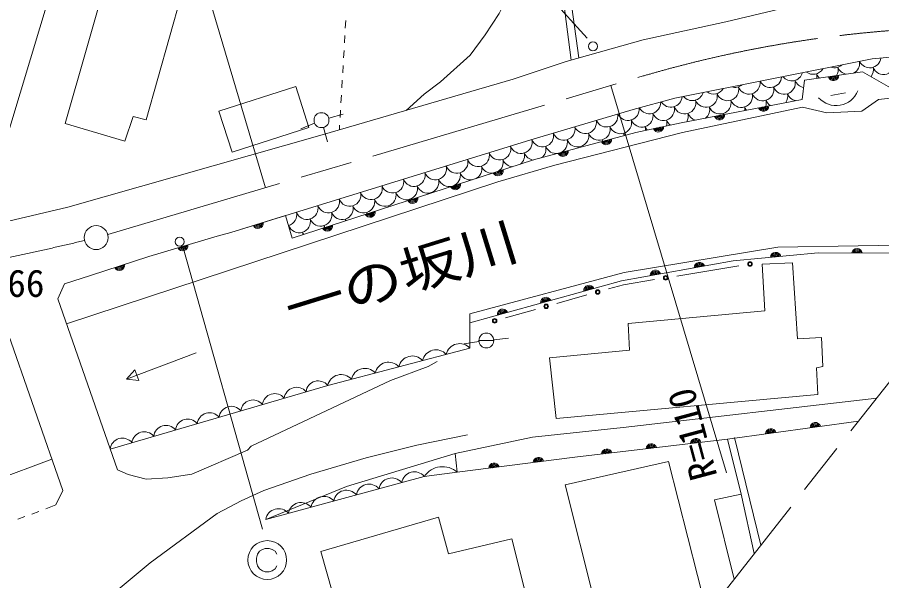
# Model space of a CAD drawing. Units: millimetres, scale not verified. Extents: x 40000 to 680000, y 20000 to 380000.
# Drawn here: x 463452 to 521320, y 267041 to 304722 of the extents above; entities that cross this region are included whole.
import ezdxf
from ezdxf.enums import TextEntityAlignment as Align

# ---------------------------------------------------------------- set-up
doc = ezdxf.new("R2010")
doc.units = ezdxf.units.MM
doc.header["$LTSCALE"] = 1000
doc.linetypes.add('CHAIN', pattern=[18.5, 12, -1.5, 3.5, -1.5])
for name, color, linetype, lineweight in [('M-BGD', 7, 'Continuous', 13), ('M-BMK', 2, 'CHAIN', 13), ('M-BMK-SRVR', 3, 'Continuous', 13), ('M-STR-STRC', 7, 'Continuous', 13)]:
    doc.layers.add(name, color=color, linetype=linetype, lineweight=lineweight)
doc.layers.add('M-BMK-HTXT', color=7, linetype='Continuous')
doc.styles.add('ＭＳ ゴシック', font='')
doc.styles.get('ＭＳ ゴシック').set_extended_font_data('MS Gothic')

msp = doc.modelspace()

# ---------------------------------------------------------------- linework, layer by layer
at = {"layer": 'M-BGD'}
for p, q in [((485412, 304004), (485441, 304503)), ((485353, 303005), (485382, 303505)), ((485295, 302007), (485324, 302506)), ((485236, 301009), (485265, 301508)), ((485178, 300011), (485207, 300510)), ((485119, 299012), (485148, 299511)), ((518904, 299664), (517919, 299491)), ((484298, 297974), (485263, 298236)), ((485061, 298014), (485090, 298513)), ((483354, 297650), (482431, 297265)), ((485013, 297193), (485032, 297515)), ((483946, 297360), (484208, 296395)), ((481858, 289961), (481418, 291464)), ((507598, 287419), (511764, 288100)), ((468360, 287458), (466606, 286887)), ((504035, 286836), (506118, 287177)), ((503031, 286556), (504035, 286836)), ((499580, 285590), (501587, 286151)), ((496128, 284624), (498135, 285185)), ((494356, 283033), (493367, 282887)), ((494351, 283105), (495351, 283105)), ((495348, 283155), (496343, 283255)), ((475435, 282289), (470759, 280518)), ((470759, 280518), (471328, 281134)), ((471328, 281134), (471593, 280433)), ((471593, 280433), (470759, 280518)), ((510991, 276509), (511914, 272834)), ((500136, 273455), (504080, 257808)), ((465355, 271852), (466038, 272108)), ((464419, 271500), (464887, 271676)), ((463483, 271149), (463951, 271325))]:
    msp.add_line(p, q, dxfattribs=at)
for points in [[(470938, 324253), (467598, 312773), (461671, 293215), (453967, 295332), (456845, 305492)], [(511963, 321578), (507899, 321917), (502735, 322171), (500703, 322171), (500110, 322002), (499094, 321494), (498671, 320986), (498671, 319800), (500279, 307524), (501041, 302020)], [(493760, 302190), (494776, 303544), (495707, 304984), (496300, 306169), (496723, 307270), (497401, 309979), (497739, 312942), (497739, 314466), (496808, 318784), (496808, 319546), (496893, 320139), (497147, 320901), (497655, 321663), (497824, 321663), (498247, 319462), (500533, 301851)], [(442901, 288139), (444907, 288220), (449479, 288728), (453967, 289405), (462857, 291098), (466836, 292030), (483854, 296856), (496639, 300581), (500195, 301766), (505359, 303206), (510882, 304426), (516789, 305830), (522970, 306931), (527119, 307524)], [(468360, 287458), (472255, 288728), (476827, 290082), (477758, 290336), (497824, 296517), (504682, 298549), (507476, 299311), (520684, 301936), (528038, 302608), (529164, 302698)], [(493760, 302190), (491787, 300398), (490699, 299582), (489494, 298499)], [(481858, 289961), (498016, 295182), (504869, 297028), (507888, 297667), (515985, 299230), (516162, 300508), (520033, 301076), (522377, 299727), (532568, 300331)], [(516027, 298718), (517654, 298342), (519980, 298449), (521107, 299226)], [(521107, 299226), (522716, 299396), (526865, 299565), (533384, 299565)], [(466749, 284220), (495623, 293723), (499433, 294824), (507984, 297025), (516027, 298718)], [(466162, 285904), (466606, 286887), (468360, 287458), (472255, 288728), (476827, 290082), (477758, 290336), (481418, 291464)], [(528883, 289284), (526780, 289411), (525111, 289535), (514369, 289358), (504070, 287653), (493737, 284883), (493737, 284297)], [(528365, 288626), (525271, 288949), (517068, 288967), (511368, 288434), (503911, 287103), (493737, 284297), (493754, 282593)], [(470885, 274150), (470157, 274452), (466162, 285904), (466606, 286887)], [(462007, 284288), (462718, 283951), (466499, 273067), (466038, 272108)], [(493754, 282593), (484237, 280107), (469670, 275848)], [(470885, 274150), (472085, 273826), (473525, 273911), (475133, 274165), (478859, 275774), (479113, 276028), (488426, 280430), (490966, 281362), (491559, 281700)], [(492760, 275544), (497945, 276645), (504017, 277284), (520983, 279259)], [(519771, 277720), (510991, 276509), (500786, 275295), (492902, 274301)], [(468953, 265275), (469799, 266122), (472339, 268238), (476827, 271540), (478435, 272387), (479959, 273064), (483092, 274165), (486817, 275266), (490204, 276112), (493591, 276790)], [(511452, 276625), (511488, 276527), (513230, 269419)], [(480083, 271140), (485480, 273342), (492760, 275544), (492902, 274301)], [(418999, 256385), (426873, 259687), (461925, 273742), (465769, 275169)], [(509634, 264857), (507053, 275012), (500136, 273455)], [(492902, 274301), (490700, 274017), (480083, 271140)], [(512791, 268862), (511914, 272834), (510121, 272443), (511432, 267138)], [(485717, 262142), (483769, 269000), (491643, 271286), (492321, 268831), (496554, 269847), (500025, 256046), (496639, 255115), (496931, 253749)]]:
    msp.add_lwpolyline(points, dxfattribs=at)
for points in [[(472593, 318361), (466667, 297618), (470646, 296432), (471204, 298077), (472085, 297872), (479113, 322764), (474371, 324118)], [(482090, 300091), (476947, 298442), (477826, 295704), (482968, 297354)], [(499083, 281945), (504428, 282462), (504343, 284240), (513487, 285087), (513318, 288220), (515350, 288304), (515689, 283224), (517297, 283309), (517382, 281362), (516959, 281277), (517043, 279499), (499517, 277890)]]:
    msp.add_lwpolyline(points, close=True, dxfattribs=at)
for centre, radius in [((483816, 297843), 500), ((512504, 288221), 150), ((512504, 288221), 120), ((512504, 288221), 100), ((512504, 288221), 100), ((512504, 288221), 100), ((512504, 288221), 100), ((506858, 287298), 150), ((506858, 287298), 120), ((506858, 287298), 100), ((506858, 287298), 100), ((506858, 287298), 100), ((506858, 287298), 100), ((502309, 286353), 150), ((502309, 286353), 120), ((502309, 286353), 100), ((502309, 286353), 100), ((502309, 286353), 100), ((502309, 286353), 100), ((498857, 285388), 150), ((498857, 285388), 120), ((498857, 285388), 100), ((498857, 285388), 100), ((498857, 285388), 100), ((498857, 285388), 100), ((495406, 284422), 150), ((495406, 284422), 120), ((495406, 284422), 100), ((495406, 284422), 100), ((495406, 284422), 100), ((495406, 284422), 100), ((494851, 283105), 500)]:
    msp.add_circle(centre, radius, dxfattribs=at)
for centre, radius, start, end in [((518164, 302104), 752, 252.00742, 310.47115), ((519087, 301656), 752, 297.45816, 8.45113), ((520520, 302097), 752, 205.89808, 351.71056), ((521443, 301649), 752, 201.06958, 13.16985), ((515297, 301221), 752, 218.8727, 343.60587), ((516730, 301662), 752, 233.17002, 329.30855), ((517653, 301214), 752, 201.06958, 228.19702), ((516220, 300772), 752, 348.68374, 13.16985), ((517653, 301214), 752, 328.50449, 13.16985), ((519087, 301656), 752, 201.06958, 259.24335), ((520009, 301207), 752, 322.29126, 13.16985), ((512430, 300338), 752, 201.06958, 8.08786), ((513863, 300779), 752, 206.27339, 356.20518), ((514786, 300331), 752, 201.06958, 13.16985), ((516220, 300772), 752, 201.06958, 260.52785), ((518090, 300846), 354, 197.14816, 359.55334), ((518090, 300846), 283, 199.3722, 357.3293), ((518090, 300846), 212, 203.11853, 353.58298), ((518090, 300846), 142, 210.83026, 345.87125), ((518090, 300846), 100, 221.14792, 335.55358), ((518090, 300846), 100, 221.14792, 335.55358), ((510073, 300344), 752, 233.65954, 328.81903), ((510996, 299896), 752, 201.06958, 13.16985), ((511507, 300786), 752, 252.75913, 309.71944), ((513352, 299889), 752, 201.06958, 13.16985), ((518271, 300377), 1561, 221.27429, 338.65332), ((507206, 299461), 752, 211.93363, 355.82921), ((508129, 299013), 752, 201.06958, 13.16985), ((508640, 299903), 752, 219.28296, 343.19561), ((509563, 299454), 752, 201.06958, 13.16985), ((511919, 299448), 752, 201.06958, 13.16985), ((514275, 299441), 752, 325.95367, 13.16985), ((515709, 299883), 752, 201.06958, 258.15851), ((504339, 298578), 752, 206.08846, 6.21303), ((505773, 299020), 752, 208.08639, 2.42385), ((506695, 298571), 752, 201.06958, 13.16985), ((509052, 298565), 752, 309.45174, 13.16985), ((510485, 299006), 752, 201.06958, 13.16985), ((512842, 299000), 752, 201.06958, 220.35196), ((511408, 298558), 752, 354.90307, 13.16985), ((513399, 298786), 354, 199.72022, 2.12539), ((513399, 298786), 283, 201.94425, 359.90136), ((513399, 298786), 212, 205.69058, 356.15503), ((513399, 298786), 142, 213.40231, 348.4433), ((513399, 298786), 100, 223.71997, 338.12564), ((513399, 298786), 100, 223.71997, 338.12564), ((512842, 299000), 752, 341.49365, 13.16985), ((514275, 299441), 752, 201.06958, 235.89194), ((502906, 298136), 752, 204.8455, 8.16322), ((505262, 298130), 752, 201.06958, 13.16985), ((507618, 298123), 752, 329.37863, 13.16985), ((509052, 298565), 752, 201.06958, 252.39387), ((510453, 298218), 354, 199.72022, 2.12539), ((510453, 298218), 283, 201.94425, 359.90136), ((510453, 298218), 212, 205.69058, 356.15503), ((510453, 298218), 142, 213.40231, 348.4433), ((510453, 298218), 100, 223.71997, 338.12564), ((510453, 298218), 100, 223.71997, 338.12564), ((511408, 298558), 752, 201.06958, 206.94254), ((509975, 298116), 752, 7.44914, 13.16985), ((501472, 297695), 752, 203.60648, 9.40224), ((503828, 297688), 752, 201.06958, 13.16985), ((506185, 297682), 752, 342.7595, 13.16985), ((507618, 298123), 752, 201.06958, 233.82108), ((498605, 296812), 752, 201.13783, 11.87089), ((500038, 297253), 752, 202.37079, 10.63793), ((500961, 296805), 752, 201.06958, 13.16985), ((502395, 297247), 752, 201.06958, 13.16985), ((504751, 297240), 752, 201.06958, 213.31957), ((503318, 296798), 752, 1.0769, 13.16985), ((506185, 297682), 752, 201.06958, 221.15367), ((504751, 297240), 752, 354.00223, 13.16985), ((506368, 297401), 354, 200.75399, 3.15917), ((506368, 297401), 283, 202.97803, 0.93513), ((506368, 297401), 212, 206.72436, 357.18881), ((506368, 297401), 142, 214.43609, 349.47708), ((506368, 297401), 100, 224.75375, 339.15942), ((506368, 297401), 100, 224.75375, 339.15942), ((497171, 296370), 752, 201.06958, 13.1017), ((499528, 296364), 752, 290.88413, 13.16985), ((502877, 296547), 354, 203.87654, 6.28172), ((503318, 296798), 752, 201.06958, 209.08137), ((501884, 296357), 752, 5.23815, 13.16985), ((502877, 296547), 283, 206.10058, 4.05768), ((502877, 296547), 212, 209.84691, 0.31136), ((502877, 296547), 142, 217.55864, 352.59963), ((502877, 296547), 100, 227.8763, 342.28197), ((502877, 296547), 100, 227.8763, 342.28197), ((495738, 295929), 752, 201.06958, 13.16985), ((498094, 295922), 752, 307.58709, 13.16985), ((499528, 296364), 752, 201.06958, 279.27414), ((499980, 295767), 354, 203.87654, 6.28172), ((499980, 295767), 283, 206.10058, 4.05768), ((499980, 295767), 212, 209.84691, 0.31136), ((499980, 295767), 142, 217.55864, 352.59963), ((499980, 295767), 100, 227.8763, 342.28197), ((499980, 295767), 100, 227.8763, 342.28197), ((501884, 296357), 752, 201.06958, 204.92011), ((500451, 295915), 752, 9.34752, 13.16985), ((492871, 295046), 752, 201.06958, 13.16985), ((494304, 295487), 752, 201.06958, 13.16985), ((495227, 295039), 752, 304.21355, 13.16985), ((496661, 295480), 752, 201.06958, 266.72196), ((496661, 295480), 752, 309.08693, 13.16985), ((498094, 295922), 752, 201.06958, 262.74227), ((491437, 294604), 752, 201.06958, 13.16985), ((493794, 294597), 752, 297.12206, 13.16985), ((495227, 295039), 752, 201.06958, 271.59534), ((490004, 294162), 752, 201.06958, 13.16985), ((492360, 294156), 752, 201.06958, 13.16985), ((493794, 294597), 752, 201.06958, 278.68684), ((495630, 294468), 354, 206.70186, 9.10704), ((495630, 294468), 283, 208.9259, 6.883), ((495630, 294468), 212, 212.67222, 3.13667), ((495630, 294468), 142, 220.38395, 355.42494), ((495630, 294468), 100, 230.70162, 345.10728), ((495630, 294468), 100, 230.70162, 345.10728), ((487137, 293279), 752, 201.06958, 13.16985), ((488570, 293721), 752, 201.06958, 13.16985), ((489493, 293273), 752, 201.06958, 13.16985), ((490927, 293714), 752, 201.06958, 13.16985), ((492775, 293545), 354, 206.70186, 9.10704), ((492775, 293545), 283, 208.9259, 6.883), ((493283, 293708), 752, 201.06958, 201.90242), ((491849, 293266), 752, 12.33526, 13.16985), ((492775, 293545), 212, 212.67222, 3.13667), ((492775, 293545), 142, 220.38395, 355.42494), ((492775, 293545), 100, 230.70162, 345.10728), ((492775, 293545), 100, 230.70162, 345.10728), ((485703, 292838), 752, 201.06958, 13.16985), ((488059, 292831), 752, 201.06958, 13.16985), ((491849, 293266), 752, 201.06958, 203.47363), ((490416, 292824), 752, 10.75984, 13.16985), ((484270, 292396), 752, 201.06958, 13.16985), ((486626, 292390), 752, 201.06958, 13.16985), ((489920, 292623), 354, 206.70186, 9.10704), ((489920, 292623), 283, 208.9259, 6.883), ((490416, 292824), 752, 201.06958, 205.04905), ((488982, 292383), 752, 9.17897, 13.16985), ((489920, 292623), 212, 212.67222, 3.13667), ((489920, 292623), 142, 220.38395, 355.42494), ((489920, 292623), 100, 230.70162, 345.10728), ((489920, 292623), 100, 230.70162, 345.10728), ((481403, 291513), 752, 286.39256, 13.16985), ((482836, 291955), 752, 201.06958, 13.16985), ((483759, 291506), 752, 201.06958, 13.16985), ((485192, 291948), 752, 201.06958, 13.16985), ((487066, 291701), 354, 206.70186, 9.10704), ((487066, 291701), 283, 208.9259, 6.883), ((487549, 291941), 752, 201.06958, 208.21753), ((486115, 291500), 752, 5.99572, 13.16985), ((487066, 291701), 212, 212.67222, 3.13667), ((487066, 291701), 142, 220.38395, 355.42494), ((487066, 291701), 100, 230.70162, 345.10728), ((487066, 291701), 100, 230.70162, 345.10728), ((488982, 292383), 752, 201.06958, 206.62993), ((487549, 291941), 752, 7.59137, 13.16985), ((482325, 291065), 752, 201.06958, 13.16985), ((486115, 291500), 752, 201.06958, 209.81317), ((484682, 291058), 752, 4.39065, 13.16985), ((479572, 290952), 354, 205.91713, 8.3223), ((479572, 290952), 283, 208.14117, 6.09827), ((479572, 290952), 212, 211.88749, 2.35194), ((479572, 290952), 142, 219.59922, 354.64021), ((479572, 290952), 100, 229.91688, 344.32255), ((479572, 290952), 100, 229.91688, 344.32255), ((480892, 290623), 752, 6.66483, 13.16985), ((484211, 290778), 354, 206.70186, 9.10704), ((484211, 290778), 283, 208.9259, 6.883), ((484682, 291058), 752, 201.06958, 211.41825), ((483248, 290617), 752, 2.77469, 13.16985), ((484211, 290778), 212, 212.67222, 3.13667), ((484211, 290778), 142, 220.38395, 355.42494), ((484211, 290778), 100, 230.70162, 345.10728), ((484211, 290778), 100, 230.70162, 345.10728), ((483248, 290617), 752, 201.06958, 213.03421), ((481815, 290175), 752, 1.1463, 13.16985), ((474525, 289457), 354, 205.30177, 7.70695), ((474525, 289457), 283, 207.52581, 5.48291), ((474525, 289457), 212, 211.27214, 1.73659), ((474525, 289457), 142, 218.98387, 354.02486), ((474525, 289457), 100, 229.30153, 343.70719), ((474525, 289457), 100, 229.30153, 343.70719), ((514223, 288647), 354, 14.13665, 176.54183), ((514223, 288647), 283, 16.36069, 174.31779), ((514223, 288647), 212, 20.10701, 170.57146), ((514223, 288647), 142, 27.81874, 162.85973), ((519669, 288907), 354, 8.67339, 171.07857), ((519669, 288907), 283, 10.89743, 168.85453), ((519669, 288907), 212, 14.64376, 165.10821), ((519669, 288907), 142, 22.35549, 157.39648), ((519669, 288907), 100, 32.67315, 147.07882), ((519669, 288907), 100, 32.67315, 147.07882), ((470291, 288144), 354, 206.85788, 9.26306), ((509126, 287979), 354, 18.92208, 181.32726), ((509126, 287979), 283, 21.14612, 179.10322), ((509126, 287979), 212, 24.89245, 175.3569), ((514223, 288647), 100, 38.13641, 152.54207), ((514223, 288647), 100, 38.13641, 152.54207), ((470291, 288144), 283, 209.08192, 7.03902), ((470291, 288144), 212, 212.82825, 3.2927), ((470291, 288144), 142, 220.53998, 355.58097), ((470291, 288144), 100, 230.85764, 345.2633), ((470291, 288144), 100, 230.85764, 345.2633), ((506172, 287452), 354, 18.92208, 181.32726), ((506172, 287452), 283, 21.14612, 179.10322), ((506172, 287452), 212, 24.89245, 175.3569), ((509126, 287979), 142, 32.60418, 167.64517), ((509126, 287979), 100, 42.92184, 157.3275), ((509126, 287979), 100, 42.92184, 157.3275), ((506172, 287452), 142, 32.60418, 167.64517), ((506172, 287452), 100, 42.92184, 157.3275), ((506172, 287452), 100, 42.92184, 157.3275), ((501730, 286445), 354, 24.21316, 186.61834), ((501730, 286445), 283, 26.4372, 184.3943), ((501730, 286445), 212, 30.18353, 180.64798), ((501730, 286445), 142, 37.89526, 172.93625), ((501730, 286445), 100, 48.21292, 162.61858), ((501730, 286445), 100, 48.21292, 162.61858), ((498838, 285648), 354, 24.21316, 186.61834), ((498838, 285648), 283, 26.4372, 184.3943), ((498838, 285648), 212, 30.18353, 180.64798), ((498838, 285648), 142, 37.89526, 172.93625), ((498838, 285648), 100, 48.21292, 162.61858), ((498838, 285648), 100, 48.21292, 162.61858), ((495946, 284850), 354, 24.21316, 186.61834), ((495946, 284850), 283, 26.4372, 184.3943), ((495946, 284850), 212, 30.18353, 180.64798), ((495946, 284850), 142, 37.89526, 172.93625), ((495946, 284850), 100, 48.21292, 162.61858), ((495946, 284850), 100, 48.21292, 162.61858), ((491482, 281563), 922, 41.87325, 167.40331), ((493068, 281977), 922, 41.87325, 167.40331), ((489896, 281149), 922, 41.87325, 167.40331), ((488309, 280735), 922, 41.87325, 167.40331), ((485137, 279906), 922, 41.87325, 167.40331), ((486723, 280320), 922, 41.87325, 167.40331), ((483600, 279581), 826, 39.53817, 173.05967), ((480687, 278729), 826, 39.53817, 173.05967), ((482144, 279155), 826, 39.53817, 173.05967), ((479230, 278303), 826, 39.53817, 173.05967), ((477774, 277877), 826, 39.53817, 173.05967), ((474860, 277026), 826, 39.53817, 173.05967), ((476317, 277452), 826, 39.53817, 173.05967), ((473403, 276600), 826, 39.53817, 173.05967), ((513902, 276856), 354, 16.65091, 179.05609), ((516874, 277266), 354, 16.65091, 179.05609), ((516874, 277266), 283, 18.87495, 176.83205), ((516874, 277266), 212, 22.62128, 173.08573), ((516874, 277266), 142, 30.33301, 165.374), ((516874, 277266), 100, 40.65067, 155.05633), ((516874, 277266), 100, 40.65067, 155.05633), ((471947, 276174), 826, 39.53817, 173.05967), ((513902, 276856), 283, 18.87495, 176.83205), ((513902, 276856), 212, 22.62128, 173.08573), ((513902, 276856), 142, 30.33301, 165.374), ((513902, 276856), 100, 40.65067, 155.05633), ((513902, 276856), 100, 40.65067, 155.05633), ((470490, 275748), 826, 39.53817, 173.05967), ((505895, 275848), 354, 15.5817, 177.98688), ((505895, 275848), 283, 17.80574, 175.76284), ((505895, 275848), 212, 21.55207, 172.01652), ((508874, 276203), 354, 15.5817, 177.98688), ((508874, 276203), 283, 17.80574, 175.76284), ((508874, 276203), 212, 21.55207, 172.01652), ((508874, 276203), 142, 29.2638, 164.30479), ((508874, 276203), 100, 39.58146, 153.98713), ((508874, 276203), 100, 39.58146, 153.98713), ((502916, 275494), 354, 15.5817, 177.98688), ((502916, 275494), 283, 17.80574, 175.76284), ((502916, 275494), 212, 21.55207, 172.01652), ((502916, 275494), 142, 29.2638, 164.30479), ((502916, 275494), 100, 39.58146, 153.98713), ((502916, 275494), 100, 39.58146, 153.98713), ((505895, 275848), 142, 29.2638, 164.30479), ((505895, 275848), 100, 39.58146, 153.98713), ((505895, 275848), 100, 39.58146, 153.98713), ((495362, 274557), 354, 15.98595, 178.39113), ((498339, 274932), 354, 15.98595, 178.39113), ((498339, 274932), 283, 18.20999, 176.16709), ((498339, 274932), 212, 21.95631, 172.42076), ((498339, 274932), 142, 29.66804, 164.70903), ((498339, 274932), 100, 39.98571, 154.39137), ((498339, 274932), 100, 39.98571, 154.39137), ((490038, 273457), 867, 40.21831, 170.09727), ((491927, 273185), 1482, 48.85315, 145.85161), ((495362, 274557), 283, 18.20999, 176.16709), ((495362, 274557), 212, 21.95631, 172.42076), ((495362, 274557), 142, 29.66804, 164.70903), ((495362, 274557), 100, 39.98571, 154.39137), ((495362, 274557), 100, 39.98571, 154.39137), ((488521, 273046), 867, 40.21831, 170.09727), ((487004, 272635), 867, 40.21831, 170.09727), ((483971, 271813), 867, 40.21831, 170.09727), ((485488, 272224), 867, 40.21831, 170.09727), ((482454, 271402), 867, 40.21831, 170.09727), ((480937, 270991), 867, 40.21831, 170.09727)]:
    msp.add_arc(centre, radius, start, end, dxfattribs=at)
at = {"layer": 'M-BMK'}
for p, q in [((496355, 248004), (538820, 301894)), ((469502, 290199), (505350, 300797))]:
    msp.add_line(p, q, dxfattribs=at)
for centre, radius, start, end in [((528236, 222759), 81325, 84.88464, 106.34445), ((433034, 433738), 148113, 273.15338, 283.63621)]:
    msp.add_arc(centre, radius, start, end, dxfattribs=at)
at = {"layer": 'M-BMK-SRVR'}
for p, q in [((480078, 293325), (471626, 321697)), ((503191, 300159), (510920, 274250))]:
    msp.add_line(p, q, dxfattribs=at)
msp.add_circle((468731, 289987), 800, dxfattribs=at)
at = {"layer": 'M-STR-STRC'}
for p, q in [((501598, 303338), (477592, 329830)), ((474523, 289400), (479865, 270481)), ((479860, 269137), (479665, 269007)), ((480055, 269202), (479860, 269137)), ((480315, 269202), (480055, 269202)), ((480510, 269137), (480315, 269202)), ((480705, 269007), (480510, 269137)), ((479535, 268812), (479470, 268552)), ((479470, 268552), (479470, 268292)), ((479665, 269007), (479535, 268812)), ((480835, 268812), (480705, 269007)), ((479470, 268292), (479535, 268032)), ((479535, 268032), (479665, 267837)), ((480705, 267837), (480835, 268032)), ((479665, 267837), (479860, 267707)), ((479860, 267707), (480055, 267642)), ((480055, 267642), (480315, 267642)), ((480315, 267642), (480510, 267707)), ((480510, 267707), (480705, 267837))]:
    msp.add_line(p, q, dxfattribs=at)
for centre, radius in [((501989, 302779), 305), ((474325, 289711), 305), ((480185, 268422), 1300)]:
    msp.add_circle(centre, radius, dxfattribs=at)

# ---------------------------------------------------------------- texts
at = {"layer": 'M-BMK-HTXT', "style": 'ＭＳ ゴシック', "width": 1.15}
msp.add_text('一の坂川', height=2566, rotation=17.146, dxfattribs=at).set_placement((489737, 285547), align=Align.BOTTOM_CENTER)
at = {"layer": 'M-BMK-SRVR', "style": 'ＭＳ ゴシック'}
msp.add_text('30A66', height=1833, dxfattribs=at).set_placement((459037, 285472), align=Align.BOTTOM_LEFT)
msp.add_text('R=110', height=1833, rotation=104.984, dxfattribs=at).set_placement((509440, 273823), align=Align.MIDDLE_LEFT)

doc.saveas('drawing.dxf')
